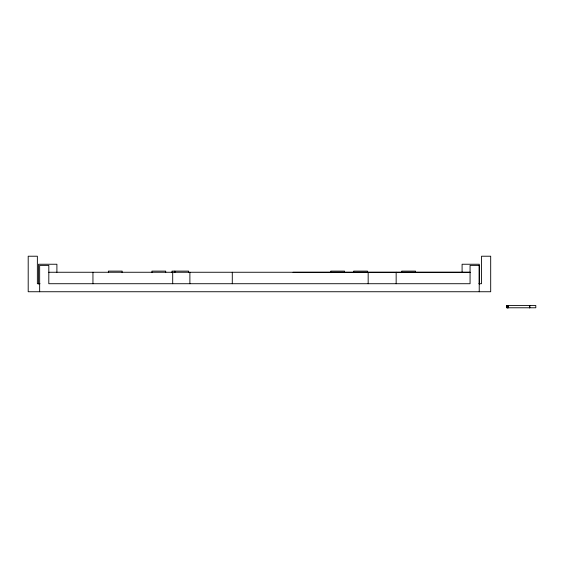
<?xml version="1.0" encoding="UTF-8"?>
<svg xmlns="http://www.w3.org/2000/svg" width="564" height="564" viewBox="0 0 564 564"><rect width="100%" height="100%" fill="white"/><g stroke="black" fill="none" stroke-linecap="round" stroke-linejoin="round"><path stroke-width="0.85" d="M48.828 272.257L470.052 272.257M293.019 272.292L470.066 272.292M40.009 283.72L37.365 283.72L37.365 256.218L28.2 256.218L28.2 291.743L490.694 291.743L490.694 256.218L481.522 256.218L481.522 283.72L478.885 283.72M506.853 307.782L535.8 307.782L535.8 305.491L506.853 305.491L506.853 307.782L506.951 305.491M529.772 305.491L529.772 307.782M529.681 305.491L529.681 307.782M529.42 305.491L529.42 307.782M508.439 305.491L508.439 307.782M508.094 305.491L508.094 307.782M507.981 305.491L507.981 307.782M507.833 305.491L507.833 307.782M507.72 305.491L507.72 307.782M507.233 305.491L507.233 307.782M507.114 305.491L507.114 307.782M479.28 284.002L479.28 264.241L462.092 264.241L462.092 272.257M479.231 291.743L479.231 265.383L470.066 265.383L470.066 283.72L48.8 283.72L48.828 265.383L39.656 265.383L39.656 291.743M415.499 272.645L415.499 271.115L401.751 271.115L401.751 272.645M396.154 272.257L396.154 283.72M368.165 272.257L368.165 283.72M367.46 272.645L367.46 271.115L353.706 271.115L353.706 272.645M344.541 272.645L344.541 271.115L330.786 271.115L330.786 272.645M232.29 272.257L232.29 283.72M189.892 272.257L189.892 283.72M188.609 272.645L188.609 271.115L171.992 271.115L171.992 272.645M174.854 271.115L174.854 272.645M172.697 272.257L172.697 283.72M165.689 272.645L165.689 271.115L151.942 271.115L151.942 272.645M122.148 272.645L122.148 271.115L108.394 271.115L108.394 272.645M92.947 272.257L92.947 283.72M56.901 272.257L56.901 264.241L38.563 264.241L38.563 284.002"/></g></svg>
